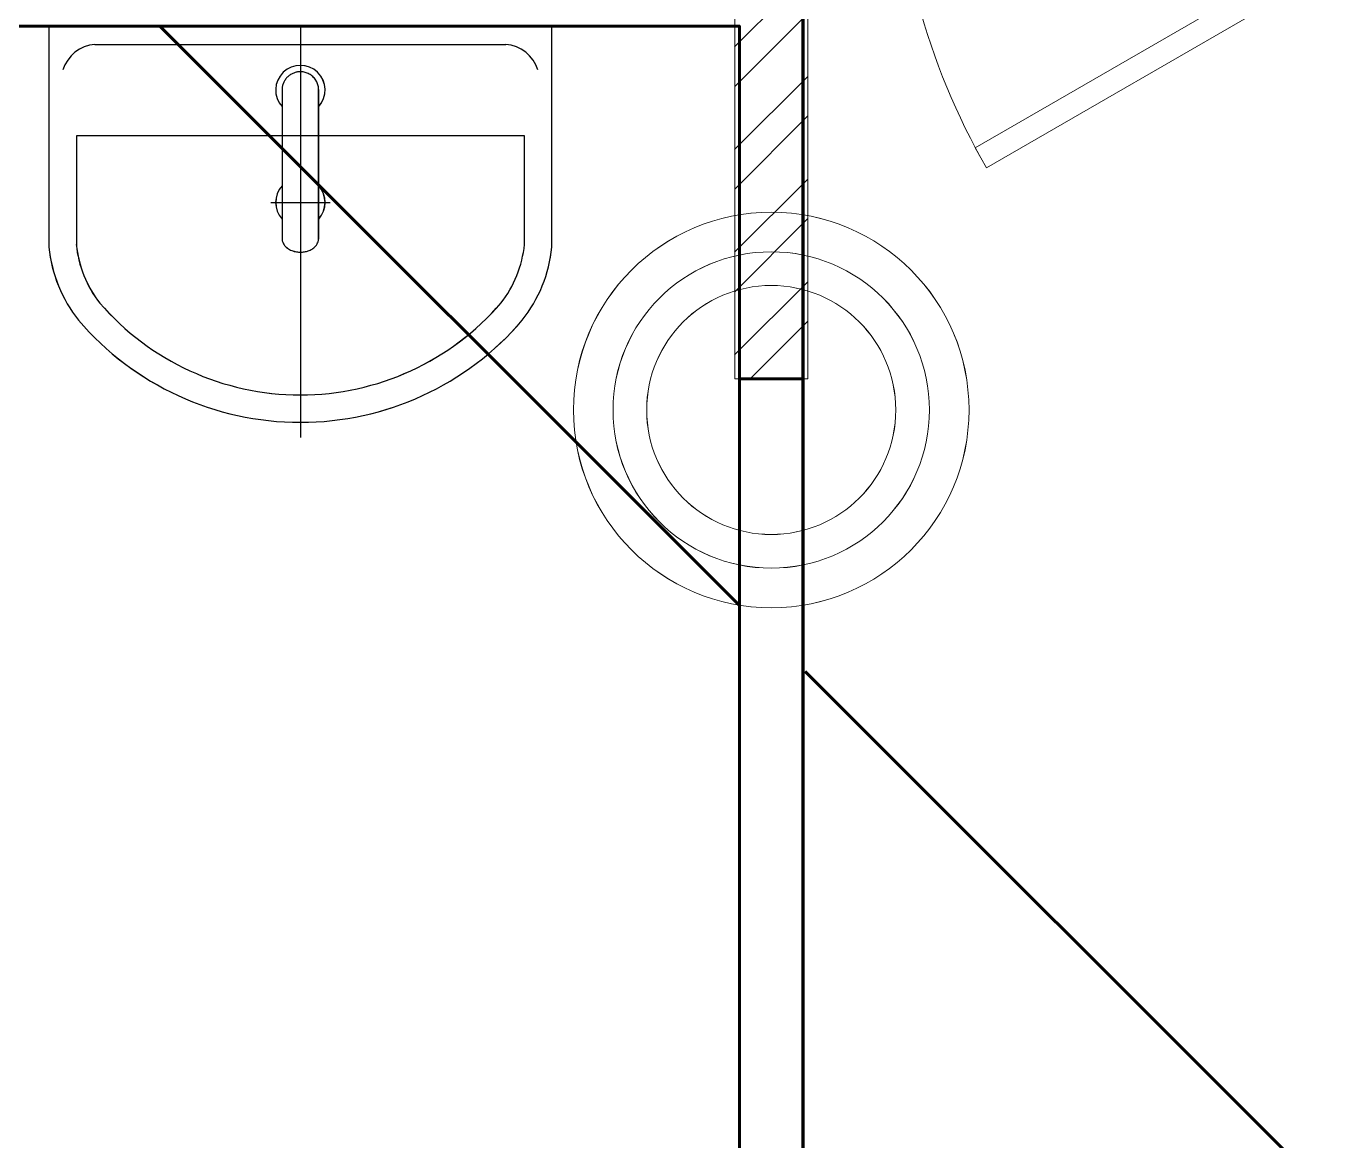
# Model space of a CAD drawing. Header units: millimetres. Extents: x 470010 to 1231400, y -134005 to 421770.
# Drawn here: x 688519 to 689944, y -40961 to -39741 of the extents above; entities that cross this region are included whole.
import ezdxf
from ezdxf.enums import TextEntityAlignment as Align

# ---------------------------------------------------------------- set-up
doc = ezdxf.new("R2010")
doc.units = ezdxf.units.MM
doc.layers.get('Defpoints').update_dxf_attribs({"color": 140})
for name, color, linetype, lineweight in [('0) шп потолок', 3, 'Continuous', 60), ('АР_Стены ПЕНОблок', 52, 'Continuous', 20), ('АР_Штриховка', 8, 'Continuous', 0), ('Двери кабины', 252, 'Continuous', 0)]:
    doc.layers.add(name, color=color, linetype=linetype, lineweight=lineweight)
doc.layers.add('АР_Делит', color=120, linetype='Continuous', lineweight=0, plot=False)
doc.styles.add('style1', font='ARIALN.TTF')

# ---------------------------------------------------------------- blocks, each defined once
blk = doc.blocks.new('A$C9108343f')
at = {"layer": 'АР_Штриховка', "linetype": 'Continuous', "lineweight": 0, "ltscale": 0.5, "true_color": 0x000000}
h = blk.add_hatch(dxfattribs=at)
h.set_pattern_fill('ANSI31', color=18, scale=25, style=0)
h.set_pattern_definition([(45, (-63444.08, -115658.25), (-56.1266, 56.1266), [])])
h.paths.add_polyline_path([(23575, 60239), (23655, 60239), (23655, 60845), (23575, 60845)], flags=0)
h.paths.add_polyline_path([(23575, 60845), (23655, 60845), (23655, 62165), (23575, 62165)], flags=0)
at = {"color": 18, "true_color": 0x000000}
for p, q in [((22825, 60625), (23375, 60625)), ((23375, 60625), (22825, 60625)), ((22825, 60625), (22825, 60383.2)), ((22825, 60625), (23375, 60625)), ((23375, 60625), (22825, 60625)), ((22825, 60625), (22825, 60383.2)), ((23375, 60383.2), (23375, 60625)), ((23375, 60383.2), (23375, 60625)), ((22875.3, 60605), (23324.6, 60605)), ((22875.3, 60605), (23324.6, 60605)), ((23345, 60505), (22855, 60505)), ((22855, 60505), (22855, 60384.8)), ((23345, 60505), (22855, 60505)), ((22855, 60505), (22855, 60384.8)), ((23345, 60384.8), (23345, 60505)), ((23345, 60384.8), (23345, 60505))]:
    blk.add_line(p, q, dxfattribs=at)
for centre, radius, start, end in [((22878.3, 60565.4), 39.7, 94.3521, 163.119), ((22878.3, 60565.4), 39.7, 94.3521, 163.119), ((23321.6, 60565.4), 39.7, 16.881, 85.6479), ((23321.6, 60565.4), 39.7, 16.881, 85.6479), ((23100, 60555), 27, 317.7946, 222.2054), ((23100, 60555), 27, 317.7946, 222.2054), ((23100, 60432), 27, 137.7946, 222.2054), ((23100, 60432), 27, 137.7946, 222.2054), ((23100, 60432), 27, 317.7946, 42.2054), ((23100, 60432), 27, 317.7946, 42.2054), ((22977.9, 60398.3), 153.6, 185.6219, 218.2668), ((22977.9, 60398.3), 153.6, 185.6219, 218.2668), ((22977.9, 60398.3), 123.6, 185.6219, 218.2668), ((22977.9, 60398.3), 123.6, 185.6219, 218.2668), ((23222.1, 60398.3), 123.6, 321.7332, 354.3781), ((23222.1, 60398.3), 123.6, 321.7332, 354.3781), ((23222.1, 60398.3), 153.6, 321.7332, 354.3781), ((23222.1, 60398.3), 153.6, 321.7332, 354.3781), ((23100, 60511.2), 289.7, 220.7241, 319.2759), ((23100, 60511.2), 289.7, 220.7241, 319.2759), ((23100, 60511.2), 319.7, 220.5997, 319.4003), ((23100, 60511.2), 319.7, 220.5997, 319.4003)]:
    blk.add_arc(centre, radius, start, end, dxfattribs=at)
blk.add_open_spline([(23120, 60392.7), (23120, 60391.9), (23119.9, 60391.1), (23119.5, 60389.4), (23119.2, 60388.6), (23118.5, 60387), (23118.1, 60386.2), (23116.7, 60384.3), (23115.7, 60383.3), (23113.4, 60381.4), (23112.1, 60380.6), (23109.4, 60379.4), (23108, 60378.9), (23105.1, 60378.1), (23103.7, 60377.9), (23101.5, 60377.7), (23100.8, 60377.7), (23099.4, 60377.7), (23098.6, 60377.7), (23097.2, 60377.8), (23096.5, 60377.9), (23094, 60378.3), (23092.3, 60378.7), (23088.9, 60380.1), (23087.3, 60380.9), (23084.7, 60382.8), (23083.6, 60383.8), (23081.9, 60386.1), (23081.2, 60387.3), (23080.3, 60389.6), (23080.1, 60390.6), (23080, 60391.8), (23080, 60392), (23080, 60392.2), (23080, 60392.3), (23080, 60392.4), (23080, 60392.5), (23080, 60392.7), (23080, 60392.7), (23080, 60392.7), (23080, 60392.7), (23080, 60392.8), (23080, 60392.8), (23080, 60392.8), (23080, 60392.9), (23080, 60393), (23080, 60393.1), (23080, 60393.4), (23080, 60393.5), (23080, 60394.1), (23080, 60394.4), (23080, 60395.5), (23080, 60396.2), (23080, 60398.3), (23080, 60399.8), (23080, 60404.2), (23080, 60407.1), (23080, 60416.3), (23080, 60422.6), (23080, 60442.3), (23080, 60456.5), (23080, 60474.8), (23080, 60478), (23080, 60487.7), (23080, 60494.4), (23080, 60514.8), (23080, 60529.2), (23080, 60547.2), (23080, 60550.3), (23080, 60553.5), (23080, 60553.8), (23080, 60554.1), (23080, 60554.2), (23080, 60554.5), (23080, 60554.6), (23080, 60554.7), (23080, 60554.8), (23080, 60554.9), (23080, 60554.9), (23080, 60555), (23080, 60555), (23080, 60555), (23080, 60555), (23080, 60555), (23080, 60555), (23080, 60555.1), (23080, 60555.1), (23080, 60555.1), (23080, 60555.2), (23080, 60555.3), (23080, 60555.3), (23080, 60555.5), (23080, 60555.7), (23080, 60556.1), (23080, 60556.4), (23080.1, 60557.2), (23080.1, 60557.8), (23080.4, 60559.5), (23080.7, 60560.7), (23081.6, 60563), (23082.1, 60564.1), (23083.4, 60566.2), (23084.1, 60567.3), (23085.8, 60569.2), (23086.8, 60570.1), (23088.8, 60571.6), (23089.9, 60572.3), (23092.1, 60573.4), (23093.2, 60573.9), (23095.5, 60574.5), (23096.7, 60574.8), (23098.4, 60575), (23099, 60575), (23100, 60575), (23100.4, 60575), (23101.1, 60575), (23101.5, 60574.9), (23102.6, 60574.8), (23103.4, 60574.7), (23105.7, 60574.2), (23107.1, 60573.7), (23110, 60572.4), (23111.4, 60571.5), (23113.9, 60569.4), (23115, 60568.2), (23117, 60565.6), (23117.8, 60564.2), (23119, 60561.3), (23119.4, 60559.8), (23119.7, 60558.1), (23119.7, 60557.9), (23119.8, 60557.2), (23119.9, 60556.7), (23119.9, 60556.1), (23119.9, 60556), (23119.9, 60555.7), (23120, 60555.5), (23120, 60555.2), (23120, 60555.1), (23120, 60555), (23120, 60555), (23120, 60555), (23120, 60555), (23120, 60554.9), (23120, 60554.9), (23120, 60554.9), (23120, 60554.8), (23120, 60554.7), (23120, 60554.6), (23120, 60554.3), (23120, 60554.2), (23120, 60553.7), (23120, 60553.3), (23120, 60552.3), (23120, 60551.6), (23120, 60549.6), (23120, 60548.3), (23120, 60544.3), (23120, 60541.6), (23120, 60533.7), (23120, 60528.6), (23120, 60513.3), (23120, 60503.5), (23120, 60475.1), (23120, 60457.5), (23120, 60423.4), (23120, 60407.2), (23120, 60392.7)], degree=3, knots=[0, 0, 0, 0, 0.153365, 0.153365, 0.30673, 0.30673, 0.460095, 0.460095, 0.703256, 0.703256, 0.946417, 0.946417, 1.189578, 1.189578, 1.432739, 1.432739, 1.565545, 1.565545, 1.691125, 1.691125, 1.816705, 1.816705, 2.111192, 2.111192, 2.405679, 2.405679, 2.645118, 2.645118, 2.884557, 2.884557, 3.077844, 3.077844, 3.107789, 3.107789, 3.118001, 3.118001, 3.138423, 3.138423, 3.141442, 3.141442, 3.141976, 3.141976, 3.142511, 3.142511, 3.143579, 3.143579, 3.145716, 3.145716, 3.14999, 3.14999, 3.158538, 3.158538, 3.175635, 3.175635, 3.209827, 3.209827, 3.278213, 3.278213, 3.414983, 3.414983, 3.688524, 3.688524, 3.745517, 3.745517, 3.859502, 3.859502, 4.087472, 4.087472, 4.133346, 4.133346, 4.136438, 4.136438, 4.138418, 4.138418, 4.140015, 4.140015, 4.140937, 4.140937, 4.141313, 4.141313, 4.141684, 4.141684, 4.142394, 4.142394, 4.143815, 4.143815, 4.146658, 4.146658, 4.152342, 4.152342, 4.163711, 4.163711, 4.186448, 4.186448, 4.231923, 4.231923, 4.322872, 4.322872, 4.504772, 4.504772, 4.686671, 4.686671, 4.86857, 4.86857, 5.05047, 5.05047, 5.232369, 5.232369, 5.414268, 5.414268, 5.596168, 5.596168, 5.695139, 5.695139, 5.756437, 5.756437, 5.817734, 5.817734, 5.940329, 5.940329, 6.172478, 6.172478, 6.404627, 6.404627, 6.636776, 6.636776, 6.868925, 6.868925, 7.101074, 7.101074, 7.139346, 7.139346, 7.215891, 7.215891, 7.233819, 7.233819, 7.269676, 7.269676, 7.283061, 7.283061, 7.283218, 7.283218, 7.283375, 7.283375, 7.28369, 7.28369, 7.28432, 7.28432, 7.285579, 7.285579, 7.288098, 7.288098, 7.293136, 7.293136, 7.303211, 7.303211, 7.323361, 7.323361, 7.363661, 7.363661, 7.444261, 7.444261, 7.605462, 7.605462, 7.927863, 7.927863, 8.283185, 8.283185, 8.283185, 8.283185], dxfattribs=at)
blk.add_open_spline([(23120, 60392.7), (23120, 60391.9), (23119.9, 60391.1), (23119.5, 60389.4), (23119.2, 60388.6), (23118.5, 60387), (23118.1, 60386.2), (23116.7, 60384.3), (23115.7, 60383.3), (23113.4, 60381.4), (23112.1, 60380.6), (23109.4, 60379.4), (23108, 60378.9), (23105.1, 60378.1), (23103.7, 60377.9), (23101.5, 60377.7), (23100.8, 60377.7), (23099.4, 60377.7), (23098.6, 60377.7), (23097.2, 60377.8), (23096.5, 60377.9), (23094, 60378.3), (23092.3, 60378.7), (23088.9, 60380.1), (23087.3, 60380.9), (23084.7, 60382.8), (23083.6, 60383.8), (23081.9, 60386.1), (23081.2, 60387.3), (23080.3, 60389.6), (23080.1, 60390.6), (23080, 60391.8), (23080, 60392), (23080, 60392.2), (23080, 60392.3), (23080, 60392.4), (23080, 60392.5), (23080, 60392.7), (23080, 60392.7), (23080, 60392.7), (23080, 60392.7), (23080, 60392.8), (23080, 60392.8), (23080, 60392.8), (23080, 60392.9), (23080, 60393), (23080, 60393.1), (23080, 60393.4), (23080, 60393.5), (23080, 60394.1), (23080, 60394.4), (23080, 60395.5), (23080, 60396.2), (23080, 60398.3), (23080, 60399.8), (23080, 60404.2), (23080, 60407.1), (23080, 60416.3), (23080, 60422.6), (23080, 60442.3), (23080, 60456.5), (23080, 60474.8), (23080, 60478), (23080, 60487.7), (23080, 60494.4), (23080, 60514.8), (23080, 60529.2), (23080, 60547.2), (23080, 60550.3), (23080, 60553.5), (23080, 60553.8), (23080, 60554.1), (23080, 60554.2), (23080, 60554.5), (23080, 60554.6), (23080, 60554.7), (23080, 60554.8), (23080, 60554.9), (23080, 60554.9), (23080, 60555), (23080, 60555), (23080, 60555), (23080, 60555), (23080, 60555), (23080, 60555), (23080, 60555.1), (23080, 60555.1), (23080, 60555.1), (23080, 60555.2), (23080, 60555.3), (23080, 60555.3), (23080, 60555.5), (23080, 60555.7), (23080, 60556.1), (23080, 60556.4), (23080.1, 60557.2), (23080.1, 60557.8), (23080.4, 60559.5), (23080.7, 60560.7), (23081.6, 60563), (23082.1, 60564.1), (23083.4, 60566.2), (23084.1, 60567.3), (23085.8, 60569.2), (23086.8, 60570.1), (23088.8, 60571.6), (23089.9, 60572.3), (23092.1, 60573.4), (23093.2, 60573.9), (23095.5, 60574.5), (23096.7, 60574.8), (23098.4, 60575), (23099, 60575), (23100, 60575), (23100.4, 60575), (23101.1, 60575), (23101.5, 60574.9), (23102.6, 60574.8), (23103.4, 60574.7), (23105.7, 60574.2), (23107.1, 60573.7), (23110, 60572.4), (23111.4, 60571.5), (23113.9, 60569.4), (23115, 60568.2), (23117, 60565.6), (23117.8, 60564.2), (23119, 60561.3), (23119.4, 60559.8), (23119.7, 60558.1), (23119.7, 60557.9), (23119.8, 60557.2), (23119.9, 60556.7), (23119.9, 60556.1), (23119.9, 60556), (23119.9, 60555.7), (23120, 60555.5), (23120, 60555.2), (23120, 60555.1), (23120, 60555), (23120, 60555), (23120, 60555), (23120, 60555), (23120, 60554.9), (23120, 60554.9), (23120, 60554.9), (23120, 60554.8), (23120, 60554.7), (23120, 60554.6), (23120, 60554.3), (23120, 60554.2), (23120, 60553.7), (23120, 60553.3), (23120, 60552.3), (23120, 60551.6), (23120, 60549.6), (23120, 60548.3), (23120, 60544.3), (23120, 60541.6), (23120, 60533.7), (23120, 60528.6), (23120, 60513.3), (23120, 60503.5), (23120, 60475.1), (23120, 60457.5), (23120, 60423.4), (23120, 60407.2), (23120, 60392.7)], degree=3, knots=[0, 0, 0, 0, 0.153365, 0.153365, 0.30673, 0.30673, 0.460095, 0.460095, 0.703256, 0.703256, 0.946417, 0.946417, 1.189578, 1.189578, 1.432739, 1.432739, 1.565545, 1.565545, 1.691125, 1.691125, 1.816705, 1.816705, 2.111192, 2.111192, 2.405679, 2.405679, 2.645118, 2.645118, 2.884557, 2.884557, 3.077844, 3.077844, 3.107789, 3.107789, 3.118001, 3.118001, 3.138423, 3.138423, 3.141442, 3.141442, 3.141976, 3.141976, 3.142511, 3.142511, 3.143579, 3.143579, 3.145716, 3.145716, 3.14999, 3.14999, 3.158538, 3.158538, 3.175635, 3.175635, 3.209827, 3.209827, 3.278213, 3.278213, 3.414983, 3.414983, 3.688524, 3.688524, 3.745517, 3.745517, 3.859502, 3.859502, 4.087472, 4.087472, 4.133346, 4.133346, 4.136438, 4.136438, 4.138418, 4.138418, 4.140015, 4.140015, 4.140937, 4.140937, 4.141313, 4.141313, 4.141684, 4.141684, 4.142394, 4.142394, 4.143815, 4.143815, 4.146658, 4.146658, 4.152342, 4.152342, 4.163711, 4.163711, 4.186448, 4.186448, 4.231923, 4.231923, 4.322872, 4.322872, 4.504772, 4.504772, 4.686671, 4.686671, 4.86857, 4.86857, 5.05047, 5.05047, 5.232369, 5.232369, 5.414268, 5.414268, 5.596168, 5.596168, 5.695139, 5.695139, 5.756437, 5.756437, 5.817734, 5.817734, 5.940329, 5.940329, 6.172478, 6.172478, 6.404627, 6.404627, 6.636776, 6.636776, 6.868925, 6.868925, 7.101074, 7.101074, 7.139346, 7.139346, 7.215891, 7.215891, 7.233819, 7.233819, 7.269676, 7.269676, 7.283061, 7.283061, 7.283218, 7.283218, 7.283375, 7.283375, 7.28369, 7.28369, 7.28432, 7.28432, 7.285579, 7.285579, 7.288098, 7.288098, 7.293136, 7.293136, 7.303211, 7.303211, 7.323361, 7.323361, 7.363661, 7.363661, 7.444261, 7.444261, 7.605462, 7.605462, 7.927863, 7.927863, 8.283185, 8.283185, 8.283185, 8.283185], dxfattribs=at)
at = {"layer": '0) шп потолок'}
for points in [[(23649.7, 59055), (27155, 59055), (27155, 62165), (23649.7, 62165)], [(19555, 60625), (23580.2, 60625), (23580.2, 59035.8), (19555, 59035.8)], [(23580.2, 60239), (23649.7, 60239), (23649.7, 59055), (23580.2, 59055)]]:
    blk.add_lwpolyline(points, close=True, dxfattribs=at)
at = {"layer": 'Defpoints', "color": 18, "true_color": 0x000000}
for p, q in [((23100, 60625), (23100, 60175)), ((23100, 60625), (23100, 60175)), ((23067.6, 60432), (23132.4, 60432)), ((23067.6, 60432), (23132.4, 60432))]:
    blk.add_line(p, q, dxfattribs=at)
at = {"layer": 'АР_Делит', "color": 18, "true_color": 0x000000}
for radius in [216.3, 173, 136.2]:
    blk.add_circle((23615, 60205), radius, dxfattribs=at)
at = {"layer": 'АР_Стены ПЕНОблок', "color": 18, "linetype": 'Continuous', "lineweight": 20, "true_color": 0x000000}
for p, q in [((23575, 60845), (23575, 60239)), ((23655, 60239), (23655, 60845)), ((23575, 60239), (23655, 60239))]:
    blk.add_line(p, q, dxfattribs=at)
at = {"layer": 'Двери кабины', "color": 18, "linetype": 'Continuous', "lineweight": 0, "true_color": 0x000000}
blk.add_lwpolyline([(24500, 60845), (24487.5, 60866.7), (23837.9, 60491.7), (23850.4, 60470)], close=True, dxfattribs=at)
blk.add_arc((24500, 60845), 750, 180, 210, dxfattribs=at)
at = {"layer": 'Defpoints', "color": 18, "true_color": 0x000000, "style": 'style1'}
for p in [(143949.3, 316089.1), (143975, 281639.5), (143890.4, 273244.7), (143840, 264276.8), (143967.8, 254892.4), (12252, 104178.1), (12382.6, 96023.1)]:
    blk.add_attdef('АР-ПОМЕЩЕНИЕ:НАИМЕНОВАНИЕ', text='', height=100, dxfattribs=at).set_placement(p, align=Align.MIDDLE)
at = {"layer": 'Defpoints', "color": 18, "true_color": 0x000000, "style": 'style1', "flags": 8}
for p in [(143951.3, 279099.1), (143848.3, 269251.1), (143875.3, 260094.2), (144049.7, 250824.7), (163419.3, 238153.4), (155897.5, 237966), (183037.2, 237966), (143342.9, 237876.2)]:
    blk.add_attdef('АР-ПОМЕЩЕНИЕ:НАИМЕНОВАНИЕ', text='', height=100, dxfattribs=at).set_placement(p, align=Align.MIDDLE)

msp = doc.modelspace()

# ---------------------------------------------------------------- hatches: boundary and pattern name
at = {"layer": '0) шп потолок', "true_color": 0xf26722}
h = msp.add_hatch(dxfattribs=at)
h.set_pattern_fill('ANSI31', color=30, scale=333, angle=90)
h.paths.add_polyline_path([(689298.824, -40127.242), (689298.824, -39741.242), (685283.57, -39741.242), (685283.57, -40951.242), (685283.57, -40961.242), (685283.57, -41311.242), (689298.824, -41311.242)])
h.paths.add_polyline_path([(692853.57, -40961.242), (692873.57, -40961.242), (692873.57, -39521.242), (692853.57, -39521.242), (692853.57, -39501.242), (692873.57, -39501.242), (692873.57, -38201.242), (689373.57, -38201.242), (689373.57, -39521.242), (689368.348, -41311.242), (692853.57, -41311.242)])
at = {"layer": 'АР_Штриховка', "linetype": 'Continuous', "lineweight": 0, "ltscale": 0.5, "true_color": 0x000000}
h = msp.add_hatch(dxfattribs=at)
h.set_pattern_fill('ANSI31', color=18, scale=25, style=0)
h.set_pattern_definition([(45, (602274.53, -216024.49), (-56.1266, 56.1266), [])])
h.paths.add_polyline_path([(689293.57, -40127.242), (689373.57, -40127.242), (689373.57, -39521.242), (689293.57, -39521.242)], flags=0)
h.paths.add_polyline_path([(689293.57, -39521.242), (689373.57, -39521.242), (689373.57, -38201.242), (689293.57, -38201.242)], flags=0)

# ---------------------------------------------------------------- linework, layer by layer
at = {"color": 18, "true_color": 0x000000}
for p, q in [((688543.569, -39741.243), (689093.569, -39741.243)), ((689093.569, -39741.243), (688543.569, -39741.243)), ((688543.569, -39741.243), (688543.569, -39982.996)), ((688543.569, -39741.243), (689093.569, -39741.243)), ((689093.569, -39741.243), (688543.569, -39741.243)), ((688543.569, -39741.243), (688543.569, -39982.996)), ((689093.569, -39982.996), (689093.569, -39741.243)), ((689093.569, -39982.996), (689093.569, -39741.243)), ((688593.896, -39761.243), (689043.243, -39761.243)), ((688593.896, -39761.243), (689043.243, -39761.243)), ((689063.569, -39861.243), (688573.569, -39861.243)), ((688573.569, -39861.243), (688573.569, -39981.442)), ((689063.569, -39861.243), (688573.569, -39861.243)), ((688573.569, -39861.243), (688573.569, -39981.442)), ((689063.569, -39981.442), (689063.569, -39861.243)), ((689063.569, -39981.442), (689063.569, -39861.243))]:
    msp.add_line(p, q, dxfattribs=at)
for centre, radius, start, end in [((688596.908, -39800.825), 39.697, 94.352116, 163.118961), ((688596.908, -39800.825), 39.697, 94.352116, 163.118961), ((689040.231, -39800.825), 39.697, 16.881039, 85.647884), ((689040.231, -39800.825), 39.697, 16.881039, 85.647884), ((688818.569, -39811.243), 27, 317.794554, 222.205446), ((688818.569, -39811.243), 27, 317.794554, 222.205446), ((688818.569, -39934.243), 27, 137.794554, 222.205446), ((688818.569, -39934.243), 27, 137.794554, 222.205446), ((688818.569, -39934.243), 27, 317.794554, 42.205446), ((688818.569, -39934.243), 27, 317.794554, 42.205446), ((688696.464, -39967.945), 153.634, 185.621869, 218.266847), ((688696.464, -39967.945), 153.634, 185.621869, 218.266847), ((688696.464, -39967.945), 123.634, 185.621869, 218.266847), ((688696.464, -39967.945), 123.634, 185.621869, 218.266847), ((688940.674, -39967.945), 123.634, 321.733153, 354.378131), ((688940.674, -39967.945), 123.634, 321.733153, 354.378131), ((688940.674, -39967.945), 153.634, 321.733153, 354.378131), ((688940.674, -39967.945), 153.634, 321.733153, 354.378131), ((688818.569, -39855.053), 289.685, 220.724125, 319.275875), ((688818.569, -39855.053), 289.685, 220.724125, 319.275875), ((688818.569, -39855.053), 319.685, 220.599722, 319.400278), ((688818.569, -39855.053), 319.685, 220.599722, 319.400278)]:
    msp.add_arc(centre, radius, start, end, dxfattribs=at)
msp.add_open_spline([(688838.569, -39973.549), (688838.569, -39974.355), (688838.485, -39975.184), (688838.13, -39976.839), (688837.86, -39977.665), (688837.141, -39979.265), (688836.694, -39980.039), (688835.338, -39981.931), (688834.315, -39982.984), (688832.007, -39984.815), (688830.723, -39985.595), (688828.016, -39986.872), (688826.594, -39987.369), (688823.734, -39988.099), (688822.296, -39988.331), (688820.138, -39988.515), (688819.388, -39988.547), (688817.964, -39988.551), (688817.26, -39988.527), (688815.825, -39988.421), (688815.095, -39988.338), (688812.637, -39987.953), (688810.881, -39987.502), (688807.506, -39986.188), (688805.888, -39985.326), (688803.28, -39983.395), (688802.229, -39982.395), (688800.481, -39980.174), (688799.787, -39978.951), (688798.937, -39976.654), (688798.704, -39975.598), (688798.599, -39974.404), (688798.589, -39974.244), (688798.579, -39974.031), (688798.577, -39973.977), (688798.572, -39973.814), (688798.57, -39973.707), (688798.569, -39973.583), (688798.569, -39973.567), (688798.569, -39973.549), (688798.569, -39973.524), (688798.569, -39973.48), (688798.569, -39973.458), (688798.569, -39973.393), (688798.569, -39973.349), (688798.569, -39973.218), (688798.569, -39973.131), (688798.569, -39972.868), (688798.569, -39972.692), (688798.569, -39972.165), (688798.569, -39971.813), (688798.569, -39970.754), (688798.569, -39970.043), (688798.569, -39967.901), (688798.569, -39966.457), (688798.569, -39962.08), (688798.569, -39959.099), (688798.569, -39949.973), (688798.569, -39943.641), (688798.569, -39923.903), (688798.569, -39909.754), (688798.569, -39891.461), (688798.569, -39888.264), (688798.569, -39878.543), (688798.569, -39871.891), (688798.569, -39851.419), (688798.569, -39837.083), (688798.569, -39819.036), (688798.569, -39815.985), (688798.569, -39812.699), (688798.569, -39812.491), (688798.569, -39812.15), (688798.569, -39812.017), (688798.569, -39811.777), (688798.569, -39811.669), (688798.569, -39811.5), (688798.569, -39811.438), (688798.569, -39811.35), (688798.569, -39811.325), (688798.569, -39811.275), (688798.569, -39811.244), (688798.569, -39811.237), (688798.569, -39811.233), (688798.569, -39811.22), (688798.569, -39811.212), (688798.569, -39811.186), (688798.569, -39811.169), (688798.57, -39811.118), (688798.57, -39811.083), (688798.571, -39810.981), (688798.572, -39810.912), (688798.576, -39810.706), (688798.58, -39810.568), (688798.597, -39810.152), (688798.614, -39809.872), (688798.684, -39809.03), (688798.755, -39808.461), (688799.047, -39806.744), (688799.348, -39805.584), (688800.177, -39803.292), (688800.706, -39802.16), (688801.986, -39799.992), (688802.737, -39798.956), (688804.43, -39797.041), (688805.371, -39796.162), (688807.391, -39794.61), (688808.469, -39793.936), (688810.696, -39792.816), (688811.845, -39792.369), (688814.15, -39791.701), (688815.305, -39791.478), (688817.052, -39791.291), (688817.66, -39791.255), (688818.628, -39791.24), (688818.995, -39791.244), (688819.742, -39791.274), (688820.12, -39791.3), (688821.26, -39791.41), (688822.032, -39791.529), (688824.276, -39792.016), (688825.758, -39792.512), (688828.62, -39793.879), (688829.998, -39794.75), (688832.516, -39796.816), (688833.654, -39798.011), (688835.591, -39800.618), (688836.389, -39802.028), (688837.61, -39804.925), (688838.033, -39806.412), (688838.324, -39808.114), (688838.361, -39808.354), (688838.457, -39809.072), (688838.503, -39809.547), (688838.538, -39810.127), (688838.544, -39810.237), (688838.559, -39810.565), (688838.565, -39810.783), (688838.569, -39811.08), (688838.569, -39811.16), (688838.569, -39811.242), (688838.569, -39811.239), (688838.569, -39811.26), (688838.569, -39811.271), (688838.569, -39811.303), (688838.569, -39811.324), (688838.569, -39811.387), (688838.569, -39811.43), (688838.569, -39811.557), (688838.569, -39811.642), (688838.569, -39811.896), (688838.569, -39812.065), (688838.569, -39812.573), (688838.569, -39812.911), (688838.569, -39813.925), (688838.569, -39814.599), (688838.569, -39816.618), (688838.569, -39817.959), (688838.569, -39821.965), (688838.569, -39824.614), (688838.569, -39832.498), (688838.569, -39837.667), (688838.569, -39852.918), (688838.569, -39862.741), (688838.569, -39891.179), (688838.569, -39908.763), (688838.569, -39942.834), (688838.569, -39959.027), (688838.569, -39973.549)], degree=3, knots=[0, 0, 0, 0, 0.15336513, 0.15336513, 0.30673026, 0.30673026, 0.46009539, 0.46009539, 0.70325641, 0.70325641, 0.94641743, 0.94641743, 1.18957844, 1.18957844, 1.43273946, 1.43273946, 1.5655445, 1.5655445, 1.69112476, 1.69112476, 1.81670502, 1.81670502, 2.11119197, 2.11119197, 2.40567891, 2.40567891, 2.64511775, 2.64511775, 2.88455659, 2.88455659, 3.07784419, 3.07784419, 3.10778918, 3.10778918, 3.11800061, 3.11800061, 3.13842346, 3.13842346, 3.14144206, 3.14144206, 3.14197632, 3.14197632, 3.14251058, 3.14251058, 3.14357911, 3.14357911, 3.14571615, 3.14571615, 3.14999023, 3.14999023, 3.15853839, 3.15853839, 3.17563471, 3.17563471, 3.20982735, 3.20982735, 3.27821265, 3.27821265, 3.41498323, 3.41498323, 3.68852439, 3.68852439, 3.74551689, 3.74551689, 3.8595019, 3.8595019, 4.08747191, 4.08747191, 4.13334603, 4.13334603, 4.13643793, 4.13643793, 4.13841771, 4.13841771, 4.14001458, 4.14001458, 4.14093742, 4.14093742, 4.14131307, 4.14131307, 4.1416837, 4.1416837, 4.14239425, 4.14239425, 4.14381534, 4.14381534, 4.14665751, 4.14665751, 4.15234187, 4.15234187, 4.16371057, 4.16371057, 4.18644798, 4.18644798, 4.23192281, 4.23192281, 4.32287246, 4.32287246, 4.50477175, 4.50477175, 4.68667105, 4.68667105, 4.86857035, 4.86857035, 5.05046964, 5.05046964, 5.23236894, 5.23236894, 5.41426824, 5.41426824, 5.59616754, 5.59616754, 5.69513944, 5.69513944, 5.75643692, 5.75643692, 5.81773439, 5.81773439, 5.94032935, 5.94032935, 6.17247822, 6.17247822, 6.40462709, 6.40462709, 6.63677597, 6.63677597, 6.86892484, 6.86892484, 7.10107371, 7.10107371, 7.13934611, 7.13934611, 7.21589092, 7.21589092, 7.23381919, 7.23381919, 7.26967573, 7.26967573, 7.28306064, 7.28306064, 7.28321807, 7.28321807, 7.28337549, 7.28337549, 7.28369033, 7.28369033, 7.28432002, 7.28432002, 7.2855794, 7.2855794, 7.28809816, 7.28809816, 7.29313568, 7.29313568, 7.30321071, 7.30321071, 7.32336077, 7.32336077, 7.3636609, 7.3636609, 7.44426116, 7.44426116, 7.60546168, 7.60546168, 7.92786272, 7.92786272, 8.28318531, 8.28318531, 8.28318531, 8.28318531], dxfattribs=at)
msp.add_open_spline([(688838.569, -39973.549), (688838.569, -39974.355), (688838.485, -39975.184), (688838.13, -39976.839), (688837.86, -39977.665), (688837.141, -39979.265), (688836.694, -39980.039), (688835.338, -39981.931), (688834.315, -39982.984), (688832.007, -39984.815), (688830.723, -39985.595), (688828.016, -39986.872), (688826.594, -39987.369), (688823.734, -39988.099), (688822.296, -39988.331), (688820.138, -39988.515), (688819.388, -39988.547), (688817.964, -39988.551), (688817.26, -39988.527), (688815.825, -39988.421), (688815.095, -39988.338), (688812.637, -39987.953), (688810.881, -39987.502), (688807.506, -39986.188), (688805.888, -39985.326), (688803.28, -39983.395), (688802.229, -39982.395), (688800.481, -39980.174), (688799.787, -39978.951), (688798.937, -39976.654), (688798.704, -39975.598), (688798.599, -39974.404), (688798.589, -39974.244), (688798.579, -39974.031), (688798.577, -39973.977), (688798.572, -39973.814), (688798.57, -39973.707), (688798.569, -39973.583), (688798.569, -39973.567), (688798.569, -39973.549), (688798.569, -39973.524), (688798.569, -39973.48), (688798.569, -39973.458), (688798.569, -39973.393), (688798.569, -39973.349), (688798.569, -39973.218), (688798.569, -39973.131), (688798.569, -39972.868), (688798.569, -39972.692), (688798.569, -39972.165), (688798.569, -39971.813), (688798.569, -39970.754), (688798.569, -39970.043), (688798.569, -39967.901), (688798.569, -39966.457), (688798.569, -39962.08), (688798.569, -39959.099), (688798.569, -39949.973), (688798.569, -39943.641), (688798.569, -39923.903), (688798.569, -39909.754), (688798.569, -39891.461), (688798.569, -39888.264), (688798.569, -39878.543), (688798.569, -39871.891), (688798.569, -39851.419), (688798.569, -39837.083), (688798.569, -39819.036), (688798.569, -39815.985), (688798.569, -39812.699), (688798.569, -39812.491), (688798.569, -39812.15), (688798.569, -39812.017), (688798.569, -39811.777), (688798.569, -39811.669), (688798.569, -39811.5), (688798.569, -39811.438), (688798.569, -39811.35), (688798.569, -39811.325), (688798.569, -39811.275), (688798.569, -39811.244), (688798.569, -39811.237), (688798.569, -39811.233), (688798.569, -39811.22), (688798.569, -39811.212), (688798.569, -39811.186), (688798.569, -39811.169), (688798.57, -39811.118), (688798.57, -39811.083), (688798.571, -39810.981), (688798.572, -39810.912), (688798.576, -39810.706), (688798.58, -39810.568), (688798.597, -39810.152), (688798.614, -39809.872), (688798.684, -39809.03), (688798.755, -39808.461), (688799.047, -39806.744), (688799.348, -39805.584), (688800.177, -39803.292), (688800.706, -39802.16), (688801.986, -39799.992), (688802.737, -39798.956), (688804.43, -39797.041), (688805.371, -39796.162), (688807.391, -39794.61), (688808.469, -39793.936), (688810.696, -39792.816), (688811.845, -39792.369), (688814.15, -39791.701), (688815.305, -39791.478), (688817.052, -39791.291), (688817.66, -39791.255), (688818.628, -39791.24), (688818.995, -39791.244), (688819.742, -39791.274), (688820.12, -39791.3), (688821.26, -39791.41), (688822.032, -39791.529), (688824.276, -39792.016), (688825.758, -39792.512), (688828.62, -39793.879), (688829.998, -39794.75), (688832.516, -39796.816), (688833.654, -39798.011), (688835.591, -39800.618), (688836.389, -39802.028), (688837.61, -39804.925), (688838.033, -39806.412), (688838.324, -39808.114), (688838.361, -39808.354), (688838.457, -39809.072), (688838.503, -39809.547), (688838.538, -39810.127), (688838.544, -39810.237), (688838.559, -39810.565), (688838.565, -39810.783), (688838.569, -39811.08), (688838.569, -39811.16), (688838.569, -39811.242), (688838.569, -39811.239), (688838.569, -39811.26), (688838.569, -39811.271), (688838.569, -39811.303), (688838.569, -39811.324), (688838.569, -39811.387), (688838.569, -39811.43), (688838.569, -39811.557), (688838.569, -39811.642), (688838.569, -39811.896), (688838.569, -39812.065), (688838.569, -39812.573), (688838.569, -39812.911), (688838.569, -39813.925), (688838.569, -39814.599), (688838.569, -39816.618), (688838.569, -39817.959), (688838.569, -39821.965), (688838.569, -39824.614), (688838.569, -39832.498), (688838.569, -39837.667), (688838.569, -39852.918), (688838.569, -39862.741), (688838.569, -39891.179), (688838.569, -39908.763), (688838.569, -39942.834), (688838.569, -39959.027), (688838.569, -39973.549)], degree=3, knots=[0, 0, 0, 0, 0.15336513, 0.15336513, 0.30673026, 0.30673026, 0.46009539, 0.46009539, 0.70325641, 0.70325641, 0.94641743, 0.94641743, 1.18957844, 1.18957844, 1.43273946, 1.43273946, 1.5655445, 1.5655445, 1.69112476, 1.69112476, 1.81670502, 1.81670502, 2.11119197, 2.11119197, 2.40567891, 2.40567891, 2.64511775, 2.64511775, 2.88455659, 2.88455659, 3.07784419, 3.07784419, 3.10778918, 3.10778918, 3.11800061, 3.11800061, 3.13842346, 3.13842346, 3.14144206, 3.14144206, 3.14197632, 3.14197632, 3.14251058, 3.14251058, 3.14357911, 3.14357911, 3.14571615, 3.14571615, 3.14999023, 3.14999023, 3.15853839, 3.15853839, 3.17563471, 3.17563471, 3.20982735, 3.20982735, 3.27821265, 3.27821265, 3.41498323, 3.41498323, 3.68852439, 3.68852439, 3.74551689, 3.74551689, 3.8595019, 3.8595019, 4.08747191, 4.08747191, 4.13334603, 4.13334603, 4.13643793, 4.13643793, 4.13841771, 4.13841771, 4.14001458, 4.14001458, 4.14093742, 4.14093742, 4.14131307, 4.14131307, 4.1416837, 4.1416837, 4.14239425, 4.14239425, 4.14381534, 4.14381534, 4.14665751, 4.14665751, 4.15234187, 4.15234187, 4.16371057, 4.16371057, 4.18644798, 4.18644798, 4.23192281, 4.23192281, 4.32287246, 4.32287246, 4.50477175, 4.50477175, 4.68667105, 4.68667105, 4.86857035, 4.86857035, 5.05046964, 5.05046964, 5.23236894, 5.23236894, 5.41426824, 5.41426824, 5.59616754, 5.59616754, 5.69513944, 5.69513944, 5.75643692, 5.75643692, 5.81773439, 5.81773439, 5.94032935, 5.94032935, 6.17247822, 6.17247822, 6.40462709, 6.40462709, 6.63677597, 6.63677597, 6.86892484, 6.86892484, 7.10107371, 7.10107371, 7.13934611, 7.13934611, 7.21589092, 7.21589092, 7.23381919, 7.23381919, 7.26967573, 7.26967573, 7.28306064, 7.28306064, 7.28321807, 7.28321807, 7.28337549, 7.28337549, 7.28369033, 7.28369033, 7.28432002, 7.28432002, 7.2855794, 7.2855794, 7.28809816, 7.28809816, 7.29313568, 7.29313568, 7.30321071, 7.30321071, 7.32336077, 7.32336077, 7.3636609, 7.3636609, 7.44426116, 7.44426116, 7.60546168, 7.60546168, 7.92786272, 7.92786272, 8.28318531, 8.28318531, 8.28318531, 8.28318531], dxfattribs=at)
at = {"layer": '0) шп потолок'}
for points in [[(689368.348, -41311.242), (692873.57, -41311.242), (692873.57, -38201.242), (689368.348, -38201.242)], [(685273.57, -39741.242), (689298.824, -39741.242), (689298.824, -41330.447), (685273.57, -41330.447)], [(689298.824, -40127.242), (689368.348, -40127.242), (689368.348, -41311.242), (689298.824, -41311.242)]]:
    msp.add_lwpolyline(points, close=True, dxfattribs=at)
at = {"layer": 'АР_Делит', "color": 18, "true_color": 0x000000}
for radius in [216.336, 173.036, 136.212]:
    msp.add_circle((689333.57, -40161.242), radius, dxfattribs=at)

# ---------------------------------------------------------------- block references
msp.add_blockref('A$C9108343f', (665718.612, -100366.242))

doc.saveas('drawing.dxf')
